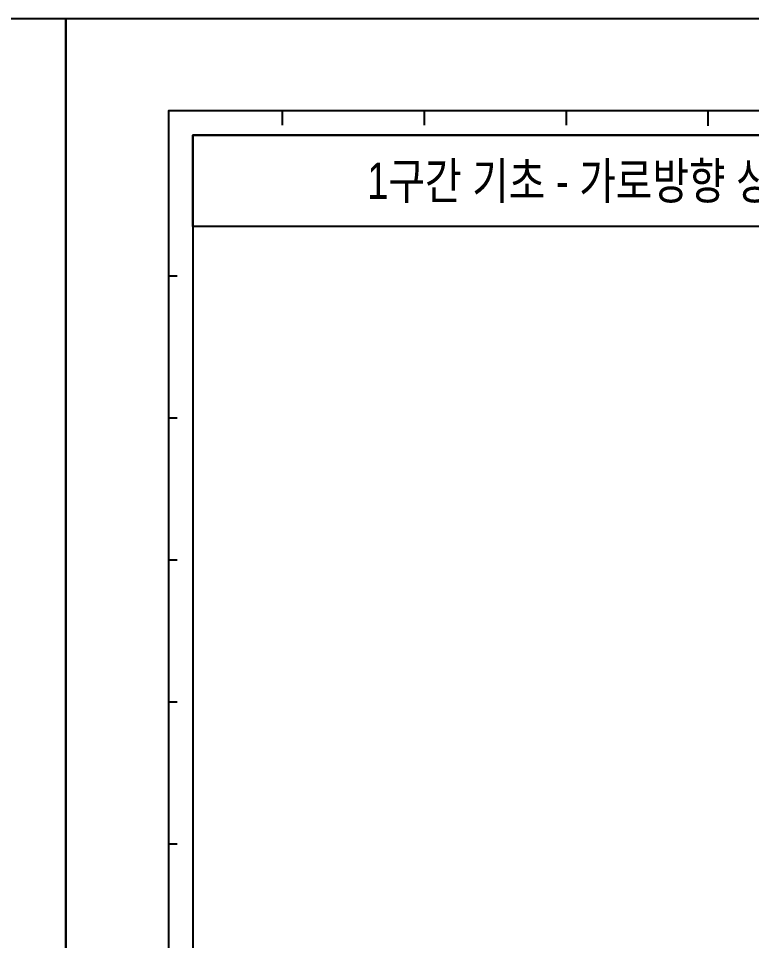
# Model space of a CAD drawing. Header units: millimetres. Extents: x 43843 to 1069877, y 60576 to 148433.
# Drawn here: x 641504 to 677718, y 101415 to 146933 of the extents above; entities that cross this region are included whole.
import ezdxf
from ezdxf.enums import TextEntityAlignment as Align

# ---------------------------------------------------------------- set-up
doc = ezdxf.new("R2010")
doc.units = ezdxf.units.MM
doc.layers.add('DEFPOINT', color=142, linetype='Continuous', plot=False)
doc.layers.add('WALL-1', color=2, linetype='Continuous')
doc.styles.add('EST', font='')
doc.styles.get('EST').set_extended_font_data('HYHeadLine-Medium')

# ---------------------------------------------------------------- blocks, each defined once
blk = doc.blocks.new('zw$9A02')
at = {"color": 7}
for p, q in [((8017, -3425), (8017, -3951)), ((13275, -3425), (13275, -3951)), ((18533, -3425), (18533, -3951)), ((23791, -3444), (23791, -3970)), ((3810, -9525), (4126, -9525)), ((3810, -14783), (4126, -14783)), ((3810, -20041), (4126, -20041)), ((3810, -25299), (4126, -25299)), ((3810, -30557), (4126, -30557))]:
    blk.add_line(p, q, dxfattribs=at)
blk.add_lwpolyline([(0, -63643), (0, 0), (90000, 0), (90000, -63643)], close=True)
at = {"color": 4}
blk.add_lwpolyline([(3810, -61579), (85731, -61579), (85731, -3425), (3810, -3425)], close=True, dxfattribs=at)
at = {"layer": 'DEFPOINT', "color": 150}
blk.add_lwpolyline([(4710, -56999), (84831, -56999), (84831, -4325), (4710, -4325)], close=True, dxfattribs=at)

msp = doc.modelspace()

# ---------------------------------------------------------------- linework, layer by layer
at = {"layer": 'WALL-1', "color": 7, "linetype": 'Continuous'}
msp.add_lwpolyline([(650123.411, 141166.085), (695123.772, 141166.085), (695123.772, 136666.335), (650123.411, 136666.335)], close=True, dxfattribs=at)

# ---------------------------------------------------------------- block references
at = {"xscale": 1.333333333333333, "yscale": 1.333333333333333, "zscale": 1.333333333333333}
for p in [(523842.813, 146933.143), (643842.813, 146933.143)]:
    msp.add_blockref('zw$9A02', p, dxfattribs=at)

# ---------------------------------------------------------------- texts
at = {"color": 2, "style": 'EST', "width": 0.8}
msp.add_text('1구간 기초 - 가로방향 상부 보강근', height=1800, dxfattribs=at).set_placement((672623.592, 138916.21, 0), align=Align.MIDDLE_CENTER)

doc.saveas('drawing.dxf')
